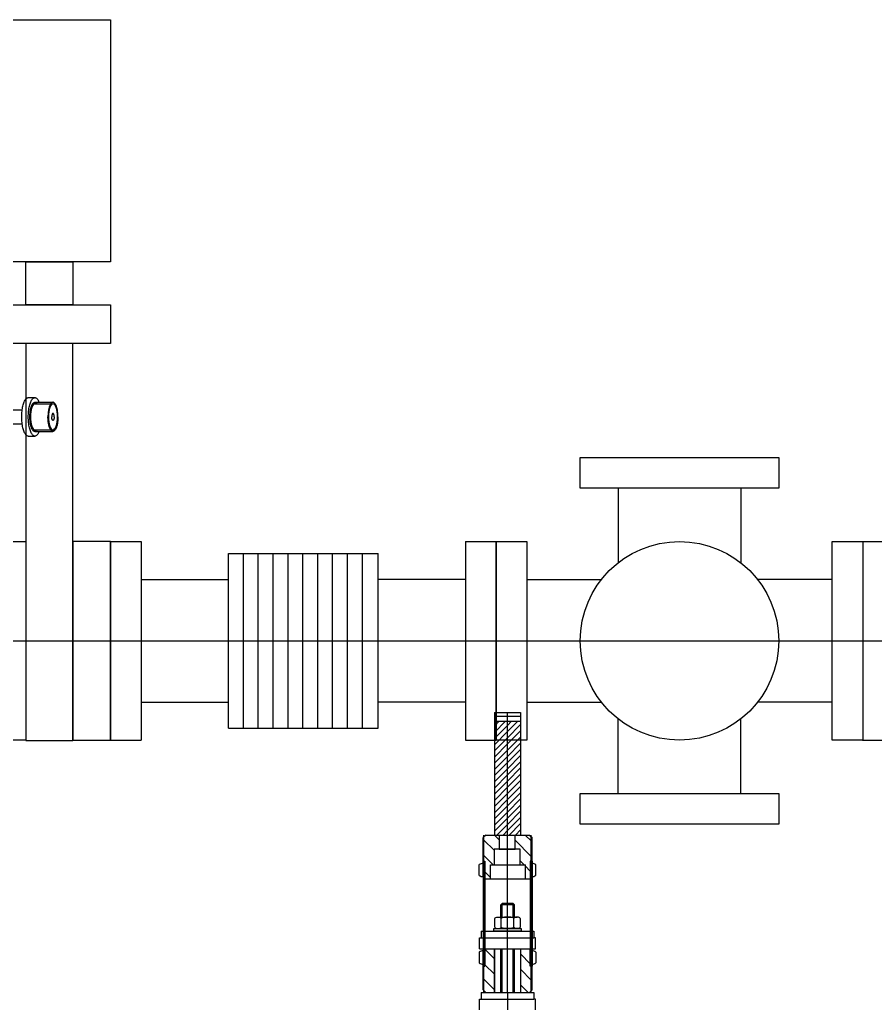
# Model space of a CAD drawing. Extents: x -50 to 48714, y -13211 to 6743.
# Drawn here: x 24658 to 25147, y -11761 to -11196 of the extents above; entities that cross this region are included whole.
import ezdxf

# ---------------------------------------------------------------- set-up
doc = ezdxf.new("R2010")
doc.units = 0
doc.header["$LTSCALE"] = 50
for name, pattern in [('GESTRICHELT', [0.75, 0.5, -0.25]), ('GESTRICHELT2', [0.375, 0.25, -0.125]), ('MITTE', [2, 1.25, -0.25, 0.25, -0.25]), ('MITTE2', [1.125, 0.75, -0.125, 0.125, -0.125]), ('MITTEX2', [101.6, 63.5, -12.7, 12.7, -12.7])]:
    doc.linetypes.add(name, pattern=pattern)
doc.layers.get('0').update_dxf_attribs({"linetype": 'CONTINUOUS'})
for name, color, linetype in [('DÜNN', 1, 'CONTINUOUS'), ('MITTE2', 5, 'MITTE2'), ('MITTEX2', 5, 'MITTEX2'), ('SCHRAFFUR', 4, 'CONTINUOUS'), ('VERDECKT', 8, 'GESTRICHELT2')]:
    doc.layers.add(name, color=color, linetype=linetype)

# ---------------------------------------------------------------- blocks, each defined once
blk = doc.blocks.new('GK_UE46PGM_S')
at = {"linetype": 'BYBLOCK'}
for p, q in [((-416.26, 136.33), (-426.6, 136.33)), ((-412.5, 139), (-416.26, 139)), ((-416.26, 135.47), (-426.6, 135.47)), ((-403.11, 132), (-409.01, 132)), ((-416.26, 120.52), (-426.6, 120.52)), ((-416.26, 119.67), (-426.6, 119.67)), ((-403.11, 124), (-409.01, 124)), ((-412.5, 117), (-416.26, 117))]:
    blk.add_line(p, q, dxfattribs=at)
for points in [[(-429.16, 128), (-429.11, 129.45), (-428.96, 130.85), (-428.73, 132.14), (-428.41, 133.29), (-428.02, 134.21), (-427.58, 134.9), (-427.11, 135.33), (-426.6, 135.47)], [(-426.6, 135.47), (-426.1, 135.33), (-425.63, 134.91), (-425.19, 134.23), (-424.79, 133.29), (-424.48, 132.16), (-424.24, 130.87), (-424.09, 129.48), (-424.04, 128)], [(-416.26, 135.47), (-415.77, 135.33), (-415.29, 134.91), (-414.85, 134.23), (-414.46, 133.29), (-414.14, 132.16), (-413.9, 130.87), (-413.76, 129.48), (-413.71, 128)], [(-426.6, 120.52), (-427.1, 120.67), (-427.57, 121.09), (-428.02, 121.77), (-428.41, 122.71), (-428.72, 123.84), (-428.96, 125.13), (-429.11, 126.52), (-429.16, 128)], [(-424.04, 128), (-424.09, 126.55), (-424.24, 125.15), (-424.47, 123.86), (-424.79, 122.71), (-425.18, 121.79), (-425.62, 121.1), (-426.09, 120.67), (-426.6, 120.52)], [(-413.71, 128), (-413.76, 126.55), (-413.9, 125.15), (-414.13, 123.86), (-414.46, 122.71), (-414.84, 121.79), (-415.28, 121.1), (-415.76, 120.67), (-416.26, 120.52)]]:
    blk.add_lwpolyline(points, dxfattribs=at)
for points, start_tangent, end_tangent in [([(-429.45, 128), (-429.42, 129.13), (-429.34, 130.25), (-429.21, 131.32), (-429.03, 132.33), (-428.81, 133.26), (-428.54, 134.09), (-428.24, 134.81), (-427.91, 135.4), (-427.55, 135.85), (-427.18, 136.16), (-426.79, 136.31), (-426.6, 136.33)], (0, 1), (1, 0)), ([(-426.6, 136.33), (-426.41, 136.31), (-426.02, 136.16), (-425.65, 135.85), (-425.29, 135.4), (-424.96, 134.81), (-424.66, 134.09), (-424.39, 133.26), (-424.17, 132.33), (-423.99, 131.32), (-423.86, 130.25), (-423.78, 129.13), (-423.75, 128)], (1, 0), (0, -1)), ([(-416.26, 139), (-416.54, 138.97), (-417.1, 138.72), (-417.64, 138.24), (-418.14, 137.53), (-418.61, 136.6), (-418.72, 136.33)], (-1, 0), (-0.369194, -0.929352)), ([(-416.26, 136.33, 63.69), (-416.5, 136.3, 63.04), (-416.96, 136.08, 61.76), (-417.41, 135.63, 60.54), (-417.52, 135.48, 60.23)], (-0.34202, 0, -0.939693), (-0.306946, -0.441115, -0.843327)), ([(-412.5, 128), (-412.54, 129.64), (-412.67, 131.24), (-412.87, 132.77), (-413.16, 134.2), (-413.51, 135.48), (-413.92, 136.6), (-414.38, 137.53), (-414.89, 138.24), (-415.43, 138.72), (-415.98, 138.97), (-416.26, 139)], (0, 1), (-1, 0)), ([(-413.41, 128), (-413.45, 129.3), (-413.55, 130.57), (-413.73, 131.78), (-413.96, 132.9), (-414.25, 133.89), (-414.59, 134.74), (-414.97, 135.42), (-415.38, 135.92), (-415.82, 136.23), (-416.26, 136.33)], (0, 1), (-1, 0)), ([(-413.41, 128, 71.51), (-413.45, 129.37, 71.41), (-413.57, 130.7, 71.09), (-413.76, 131.96, 70.57), (-414.02, 133.12, 69.86), (-414.33, 134.13, 68.99), (-414.71, 134.97, 67.97), (-415.12, 135.63, 66.83), (-415.56, 136.08, 65.61), (-416.03, 136.3, 64.33), (-416.26, 136.33, 63.69)], (-0.000381, 0.999999, -0.001048), (-0.34202, 0, -0.939693)), ([(-408.74, 128), (-408.78, 129.64), (-408.91, 131.24), (-409.12, 132.77), (-409.4, 134.2), (-409.75, 135.48), (-410.16, 136.6), (-410.62, 137.53), (-411.13, 138.24), (-411.67, 138.72), (-412.22, 138.97), (-412.5, 139)], (0, 1), (-1, 0)), ([(-427.28, 128), (-427.27, 128.39), (-427.23, 128.77), (-427.17, 129.11), (-427.08, 129.41), (-426.98, 129.66), (-426.86, 129.85), (-426.73, 129.96), (-426.6, 130)], (0, 1), (1, 0)), ([(-426.6, 130), (-426.47, 129.96), (-426.34, 129.85), (-426.22, 129.66), (-426.12, 129.41), (-426.03, 129.11), (-425.97, 128.77), (-425.93, 128.39), (-425.92, 128)], (1, 0), (0, -1)), ([(-429.45, 128), (-429.42, 126.87), (-429.34, 125.75), (-429.21, 124.68), (-429.03, 123.67), (-428.81, 122.74), (-428.54, 121.91), (-428.24, 121.19), (-427.91, 120.6), (-427.55, 120.15), (-427.18, 119.84), (-426.79, 119.69), (-426.6, 119.67)], (0, -1), (1, 0)), ([(-427.28, 128), (-427.27, 127.61), (-427.23, 127.23), (-427.17, 126.89), (-427.08, 126.59), (-426.98, 126.34), (-426.86, 126.15), (-426.73, 126.04), (-426.6, 126)], (0, -1), (1, 0)), ([(-426.6, 126), (-426.47, 126.04), (-426.34, 126.15), (-426.22, 126.34), (-426.12, 126.59), (-426.03, 126.89), (-425.97, 127.23), (-425.93, 127.61), (-425.92, 128)], (1, 0), (0, 1)), ([(-426.6, 119.67), (-426.41, 119.69), (-426.02, 119.84), (-425.65, 120.15), (-425.29, 120.6), (-424.96, 121.19), (-424.66, 121.91), (-424.39, 122.74), (-424.17, 123.67), (-423.99, 124.68), (-423.86, 125.75), (-423.78, 126.87), (-423.75, 128)], (1, 0), (0, 1)), ([(-416.26, 119.67), (-415.82, 119.77), (-415.38, 120.08), (-414.97, 120.58), (-414.59, 121.26), (-414.25, 122.11), (-413.96, 123.1), (-413.73, 124.22), (-413.55, 125.43), (-413.45, 126.7), (-413.41, 128)], (1, 0), (0, 1)), ([(-416.26, 117), (-415.98, 117.03), (-415.43, 117.28), (-414.89, 117.76), (-414.38, 118.47), (-413.92, 119.4), (-413.51, 120.52), (-413.16, 121.8), (-412.87, 123.23), (-412.67, 124.76), (-412.54, 126.36), (-412.5, 128)], (1, 0), (0, 1)), ([(-416.26, 119.67, 63.69), (-416.03, 119.7, 64.33), (-415.56, 119.92, 65.61), (-415.12, 120.37, 66.83), (-414.71, 121.03, 67.97), (-414.33, 121.87, 68.99), (-414.02, 122.88, 69.86), (-413.76, 124.04, 70.57), (-413.57, 125.3, 71.09), (-413.45, 126.63, 71.41), (-413.41, 128, 71.51)], (0.34202, 0, 0.939693), (0.000381, 0.999999, 0.001048)), ([(-412.5, 117), (-412.22, 117.03), (-411.67, 117.28), (-411.13, 117.76), (-410.62, 118.47), (-410.16, 119.4), (-409.75, 120.52), (-409.4, 121.8), (-409.12, 123.23), (-408.91, 124.76), (-408.78, 126.36), (-408.74, 128)], (1, 0), (0, 1)), ([(-418.72, 119.67), (-418.61, 119.4), (-418.14, 118.47), (-417.64, 117.76), (-417.1, 117.28), (-416.54, 117.03), (-416.26, 117)], (0.369194, -0.929352), (1, 0)), ([(-417.52, 120.52, 60.23), (-417.41, 120.37, 60.54), (-416.96, 119.92, 61.76), (-416.5, 119.7, 63.04), (-416.26, 119.67, 63.69)], (0.306946, -0.441115, 0.843327), (0.34202, 0, 0.939693))]:
    blk.add_spline(points, degree=3, dxfattribs=dict(at, start_tangent=start_tangent, end_tangent=end_tangent))
blk = doc.blocks.new('F_CF63')
for p, q in [((-0.1, 56.75), (17.5, 56.75)), ((0, 56.75), (0, -56.75)), ((17.5, 56.75), (17.5, -56.75)), ((-0.1, -56.75), (17.5, -56.75))]:
    blk.add_line(p, q)
blk = doc.blocks.new('CF63_220')
for p, q in [((67.5, 50), (153, 50)), ((67.5, -50), (67.5, 50)), ((76, -50), (76, 50)), ((84.5, -50), (84.5, 50)), ((93, -50), (93, 50)), ((101.5, -50), (101.5, 50)), ((110, -50), (110, 50)), ((118.5, -50), (118.5, 50)), ((127, -50), (127, 50)), ((135.5, -50), (135.5, 50)), ((144, -50), (144, 50)), ((153, -50), (153, 50)), ((17.5, 35), (67.5, 35)), ((203, 35), (153, 35)), ((17.5, -35), (67.5, -35)), ((203, -35), (153, -35)), ((67.5, -50), (153, -50))]:
    blk.add_line(p, q)
for p in [(0, 0), (203, 0)]:
    blk.add_blockref('F_CF63', p)
blk = doc.blocks.new('V_DN63_S')
for p, q in [((21.5, 170), (21.5, -26.07)), ((48.5, 170), (21.5, 170)), ((48.5, -57), (48.5, 170)), ((0, 56.75), (21.5, 56.75)), ((0, -56.75), (0, 56.75)), ((21.5, 56.75), (21.5, -57)), ((48.5, 56.75), (48.5, -56.75)), ((70, 56.75), (48.5, 56.75)), ((70, -56.75), (70, 56.75)), ((21.5, -56.75), (0, -56.75)), ((21.5, -57), (48.5, -57)), ((48.5, -56.75), (70, -56.75))]:
    blk.add_line(p, q)
for points in [[(0, 355), (70, 355), (70, 216.54), (0, 216.54)], [(21.5, 216.54), (48.5, 216.54), (48.5, 192), (21.5, 192)], [(0, 192), (70, 192), (70, 170), (0, 170)]]:
    blk.add_lwpolyline(points, close=True)
blk = doc.blocks.new('K63_6_210')
for p, q in [((69.8, 87.2), (69.8, 44.67)), ((139.8, 87.2), (139.8, 44.67)), ((17.6, 35), (60.13, 35)), ((192, 35), (149.47, 35)), ((17.6, -35), (60.13, -35)), ((192, -35), (149.47, -35)), ((69.8, -87.2), (69.8, -44.67)), ((139.8, -87.2), (139.8, -44.67))]:
    blk.add_line(p, q)
for points in [[(48.05, 87.2), (48.05, 104.8), (161.55, 104.8), (161.55, 87.2)], [(0, 56.75), (17.6, 56.75), (17.6, -56.75), (0, -56.75)], [(192, 56.75), (209.6, 56.75), (209.6, -56.75), (192, -56.75)], [(48.05, -104.8), (48.05, -87.2), (161.55, -87.2), (161.55, -104.8)]]:
    blk.add_lwpolyline(points, close=True)
blk.add_circle((104.8, 0), 56.75)
blk = doc.blocks.new('*X159')
at = {"color": 0, "ltscale": 5}
for p, q in [((1610.16, 2589.51), (1616.48, 2595.82)), ((1610.16, 2593.04), (1612.94, 2595.82)), ((1610.16, 2585.97), (1617.66, 2593.47)), ((1617.66, 2589.94), (1623.55, 2595.82)), ((1617.66, 2593.47), (1620.01, 2595.82)), ((1617.66, 2586.4), (1625.16, 2593.9)), ((1610.16, 2582.44), (1617.66, 2589.94)), ((1617.66, 2582.87), (1625.16, 2590.37)), ((1610.16, 2578.9), (1617.66, 2586.4)), ((1610.16, 2575.37), (1617.66, 2582.87)), ((1617.66, 2579.33), (1625.16, 2586.83)), ((1617.66, 2575.79), (1625.16, 2583.29)), ((1610.16, 2571.83), (1617.66, 2579.33)), ((1617.66, 2572.26), (1625.16, 2579.76)), ((1610.16, 2568.29), (1617.66, 2575.79)), ((1610.16, 2564.76), (1617.66, 2572.26)), ((1617.66, 2568.72), (1625.16, 2576.22)), ((1617.66, 2565.19), (1625.16, 2572.69)), ((1610.16, 2561.22), (1617.66, 2568.72)), ((1610.16, 2557.69), (1617.66, 2565.19)), ((1617.66, 2561.65), (1625.16, 2569.15)), ((1617.66, 2558.12), (1625.16, 2565.62)), ((1610.16, 2554.15), (1617.66, 2561.65)), ((1617.66, 2554.58), (1625.16, 2562.08)), ((1610.16, 2550.62), (1617.66, 2558.12)), ((1610.16, 2547.08), (1617.66, 2554.58)), ((1617.66, 2551.05), (1625.16, 2558.55)), ((1617.66, 2547.51), (1625.16, 2555.01)), ((1610.16, 2543.55), (1617.66, 2551.05)), ((1617.66, 2543.97), (1625.16, 2551.47)), ((1610.16, 2540.01), (1617.66, 2547.51)), ((1610.16, 2536.47), (1617.66, 2543.97)), ((1617.66, 2540.44), (1625.16, 2547.94)), ((1617.66, 2536.9), (1625.16, 2544.4)), ((1610.16, 2532.94), (1617.66, 2540.44)), ((1611.58, 2530.82), (1617.66, 2536.9)), ((1617.66, 2533.37), (1625.16, 2540.87)), ((1618.65, 2530.82), (1625.16, 2537.33)), ((1615.12, 2530.82), (1617.66, 2533.37)), ((1622.19, 2530.82), (1625.16, 2533.8))]:
    blk.add_line(p, q, dxfattribs=at)
blk = doc.blocks.new('*X161')
at = {"color": 0, "ltscale": 5}
for p, q in [((-1212.99, 2455.12), (-1212.32, 2455.8)), ((-1212.39, 2453.96), (-1210.55, 2455.8)), ((-1209.45, 2455.14), (-1208.88, 2455.7)), ((-1199.38, 2454.6), (-1198.28, 2455.7)), ((-1197.61, 2454.6), (-1196.41, 2455.8)), ((-1210.02, 2454.56), (-1209.59, 2454.99)), ((-1195.84, 2454.6), (-1194.99, 2455.44)), ((-1212.99, 2451.59), (-1212.42, 2452.16)), ((-1212.42, 2450.4), (-1211.25, 2451.56)), ((-1210.65, 2450.4), (-1209.59, 2451.45)), ((-1208.78, 2450.5), (-1208.14, 2451.14)), ((-1199.94, 2450.5), (-1198.84, 2451.6)), ((-1198.17, 2450.5), (-1197.07, 2451.6)), ((-1196.51, 2450.4), (-1195.31, 2451.6))]:
    blk.add_line(p, q, dxfattribs=at)
blk = doc.blocks.new('SRS63_L_S')
at = {"ltscale": 5}
for p, q in [((-7.83, 1369), (-7.83, 1299)), ((-7.83, 1369), (7.17, 1369)), ((7.17, 1369), (7.17, 1299)), ((-7.83, 1367), (7.17, 1367)), ((-7.83, 1364), (7.17, 1364)), ((-12.83, 1299), (-14.33, 1297.5)), ((-14.33, 1275.5), (-14.33, 1297.5)), ((-12.83, 1299), (12.17, 1299)), ((-7.83, 1299), (7.17, 1299)), ((12.17, 1299), (13.67, 1297.5)), ((13.67, 1275.5), (13.67, 1297.5)), ((-14.33, 1283.98), (-13.33, 1283.98)), ((-14.33, 1283.98), (-14.33, 1224.02)), ((-13.33, 1283.98), (-13.33, 1274)), ((-13.33, 1283.98), (-13.33, 1224.02)), ((12.67, 1283.98), (12.67, 1224.02)), ((12.67, 1283.98), (12.67, 1274)), ((13.67, 1283.98), (12.67, 1283.98)), ((13.67, 1283.98), (13.67, 1224.02)), ((-10.14, 1274), (-10.14, 1282)), ((-10.14, 1282), (9.86, 1282)), ((9.86, 1274), (9.86, 1282)), ((-13.33, 1274), (12.67, 1274)), ((-3.45, 1259.94), (-4.24, 1259.16)), ((3.58, 1259.16), (-4.24, 1259.16)), ((2.8, 1259.94), (-3.45, 1259.94)), ((2.8, 1259.94), (3.58, 1259.16)), ((-7.56, 1246.34), (-7.56, 1251.34)), ((-5.75, 1252.12), (5.09, 1252.12)), ((-3.94, 1246.34), (-3.94, 1251.34)), ((3.28, 1246.34), (3.28, 1251.34)), ((6.9, 1251.34), (6.9, 1246.34)), ((-15.33, 1244), (-14.33, 1244)), ((-15.33, 1244), (-15.33, 1240.2)), ((-13.33, 1244), (12.67, 1244)), ((-5.75, 1245.56), (5.09, 1245.56)), ((13.67, 1244), (14.67, 1244)), ((14.67, 1244), (14.67, 1240.2)), ((-15.33, 1240.2), (-14.33, 1240.2)), ((-13.33, 1240.2), (12.67, 1240.2)), ((13.67, 1240.2), (14.67, 1240.2)), ((-16.33, 1234), (-14.33, 1234)), ((-14.33, 1210.5), (-14.33, 1232.5)), ((-13.33, 1224.02), (-13.33, 1234)), ((-13.33, 1234), (12.67, 1234)), ((12.67, 1224.02), (12.67, 1234)), ((13.67, 1234), (15.67, 1234)), ((-14.33, 1224.02), (-13.33, 1224.02)), ((13.67, 1224.02), (12.67, 1224.02)), ((13.67, 1210.5), (13.67, 1224.02)), ((-12.83, 1209), (-14.33, 1210.5)), ((12.17, 1209), (13.67, 1210.5)), ((-15.33, 1209), (14.67, 1209)), ((-15.33, 1209), (-15.33, 1205.2)), ((-15.33, 1205.2), (14.67, 1205.2)), ((-12.83, 1209), (12.17, 1209)), ((14.67, 1209), (14.67, 1205.2))]:
    blk.add_line(p, q, dxfattribs=at)
at = {"color": 7, "linetype": 'CONTINUOUS', "ltscale": 5}
for p, q in [((-16.53, 1275.9), (-16.53, 1282.1)), ((15.87, 1275.9), (15.87, 1282.1)), ((-16.53, 1232.1), (-16.53, 1225.9)), ((15.87, 1232.1), (15.87, 1225.9))]:
    blk.add_line(p, q, dxfattribs=at)
at = {"linetype": 'CONTINUOUS', "ltscale": 5}
for p, q in [((-4.24, 1252.12), (-4.24, 1259.16)), ((3.58, 1252.12), (3.58, 1259.16)), ((-7.83, 1234), (-7.83, 1209)), ((-7.83, 1209), (-7.83, 1234)), ((-4.24, 1209), (-4.24, 1234)), ((3.58, 1209), (3.58, 1234)), ((7.17, 1234), (7.17, 1209))]:
    blk.add_line(p, q, dxfattribs=at)
for points in [[(-5.02, 1299), (-5.02, 1291)], [(3.98, 1291), (3.98, 1299)], [(-7.83, 1225), (-7.83, 1234), (7.17, 1234), (7.17, 1225)]]:
    blk.add_lwpolyline(points, dxfattribs=at)
blk.add_lwpolyline([(-8.02, 1291), (-8.02, 1282), (6.98, 1282), (6.98, 1291)], close=True, dxfattribs=at)
at = {"ltscale": 5}
blk.add_lwpolyline([(7.48, 1245.56), (7.48, 1244), (-8.14, 1244), (-8.14, 1245.56)], close=True, dxfattribs=at)
for points in [[(-16.33, 1234), (-16.33, 1240.2), (-15.33, 1240.2)], [(15.67, 1234), (15.67, 1240.2), (14.67, 1240.2)], [(-16.33, 1199), (-16.33, 1205.2), (-15.33, 1205.2)], [(15.67, 1199), (15.67, 1205.2), (14.67, 1205.2)]]:
    blk.add_lwpolyline(points, dxfattribs=at)
at = {"color": 7, "linetype": 'CONTINUOUS', "ltscale": 5}
for centre, start, end in [((-14.33, 1279), 90, 125.3765), ((13.67, 1279), 54.6235, 90), ((-14.33, 1279), 234.6235, 270), ((13.67, 1279), 270, 305.3765), ((-14.33, 1229), 90, 125.3765), ((13.67, 1229), 54.6235, 90), ((-14.33, 1229), 234.6235, 270), ((13.67, 1229), 270, 305.3765)]:
    blk.add_arc(centre, 3.8, start, end, dxfattribs=at)
at = {"ltscale": 5, "extrusion": (0, 0, -1)}
for centre, major_axis, ratio in [((-5.75, 1251.34), (1.81, 0), 0.432432), ((-0.33, 1246.34), (-3.61, 0), 0.216216), ((5.09, 1246.34), (-1.81, 0), 0.432432)]:
    blk.add_ellipse(centre, major_axis=major_axis, ratio=ratio, start_param=3.141593, end_param=6.283185, dxfattribs=at)
at = {"ltscale": 5}
for centre, major_axis, ratio in [((-0.33, 1251.34), (-3.61, 0), 0.216216), ((5.09, 1251.34), (-1.81, 0), 0.432432), ((-5.75, 1246.34), (1.81, 0), 0.432432)]:
    blk.add_ellipse(centre, major_axis=major_axis, ratio=ratio, start_param=-3.141593, end_param=0, dxfattribs=at)
at = {"layer": 'DÜNN', "linetype": 'CONTINUOUS', "ltscale": 5}
for p, q in [((-3.45, 1252.12), (-3.45, 1259.94)), ((2.8, 1252.12), (2.8, 1259.94)), ((-3.45, 1209), (-3.45, 1234)), ((2.8, 1209), (2.8, 1234))]:
    blk.add_line(p, q, dxfattribs=at)
at = {"layer": 'MITTE2', "linetype": 'MITTE', "ltscale": 5}
for p, q in [((-0.33, 1299), (-0.33, 1369)), ((-13.83, 1209), (-13.83, 1299)), ((-0.33, 1209), (-0.33, 1299)), ((13.17, 1209), (13.17, 1299)), ((-0.33, 1209), (-0.33, 1199))]:
    blk.add_line(p, q, dxfattribs=at)
at = {"layer": 'VERDECKT', "linetype": 'GESTRICHELT', "ltscale": 5}
blk.add_lwpolyline([(-5.02, 1299), (-5.02, 1291), (3.98, 1291), (3.98, 1299)], dxfattribs=at)
at = {"layer": 'SCHRAFFUR', "ltscale": 5}
blk.add_blockref('*X159', (-1617.99, -1231.82), dxfattribs=at)
at = {"layer": 'SCHRAFFUR', "ltscale": 5, "xscale": 5, "yscale": 5, "zscale": 5, "rotation": 270}
blk.add_blockref('*X161', (-12265.81, -4765.97), dxfattribs=at)

msp = doc.modelspace()

# ---------------------------------------------------------------- linework, layer by layer
at = {"layer": 'MITTEX2'}
msp.add_line((24250, -11551.26), (26000, -11551.26), dxfattribs=at)

# ---------------------------------------------------------------- block references
at = {"xscale": -1}
msp.add_blockref('GK_UE46PGM_S', (24250, -11551.26), dxfattribs=at)
for name, p in [('V_DN63_S', (24639.5, -11551.26)), ('K63_6_210', (24930, -11551.26)), ('CF63_220', (24709.5, -11551.26)), ('F_CF63', (25139.6, -11551.26)), ('SRS63_L_S', (24936.82, -12961.26))]:
    msp.add_blockref(name, p)

doc.saveas('drawing.dxf')
